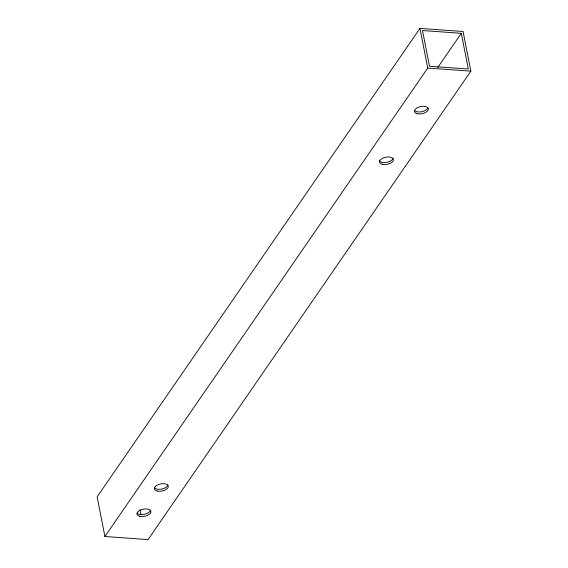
<?xml version="1.0" encoding="UTF-8"?>
<svg xmlns="http://www.w3.org/2000/svg" width="568" height="568" viewBox="0 0 568 568"><rect width="100%" height="100%" fill="white"/><g stroke="black" fill="none" stroke-linecap="round" stroke-linejoin="round"><path stroke-width="0.85" d="M419.951 28.4L97.142 496.844L104.931 536.511L148.049 539.6L470.858 71.156L463.069 31.488L419.951 28.4L427.732 68.075L104.931 536.511M437.672 67.606L461.301 33.313L422.493 30.537L429.5 66.243L468.309 69.019L461.301 33.313M427.732 68.075L470.858 71.156M140.04 509.595L141.063 514.821M427.91 107.608A7.072 3.642 -11.1 0 1 421.953 111.669A7.072 3.642 -11.1 0 1 414.562 110.504M393.013 158.252A7.072 3.642 -11.1 0 1 386.148 162.476A7.072 3.642 -11.1 0 1 379.175 160.282M150.477 510.213A7.072 3.642 -11.1 0 1 144.52 514.274A7.072 3.642 -11.1 0 1 137.122 513.11M167.879 484.958A7.072 3.642 -11.1 0 1 161.923 489.02A7.072 3.642 -11.1 0 1 154.531 487.855M417.175 113.678A7.072 3.642 -11.1 0 0 428.3 109.596A7.072 3.642 -11.1 0 0 418.651 107.118A7.072 3.642 -11.1 0 0 417.175 113.678M382.278 164.322A7.072 3.642 -11.1 0 0 393.404 160.233A7.072 3.642 -11.1 0 0 383.755 157.755A7.072 3.642 -11.1 0 0 382.278 164.322M139.735 516.284A7.072 3.642 -11.1 0 0 150.861 512.201A7.072 3.642 -11.1 0 0 141.219 509.723A7.072 3.642 -11.1 0 0 139.735 516.284M157.144 491.029A7.072 3.642 -11.1 0 0 168.27 486.946A7.072 3.642 -11.1 0 0 158.621 484.469A7.072 3.642 -11.1 0 0 157.144 491.029"/></g></svg>
